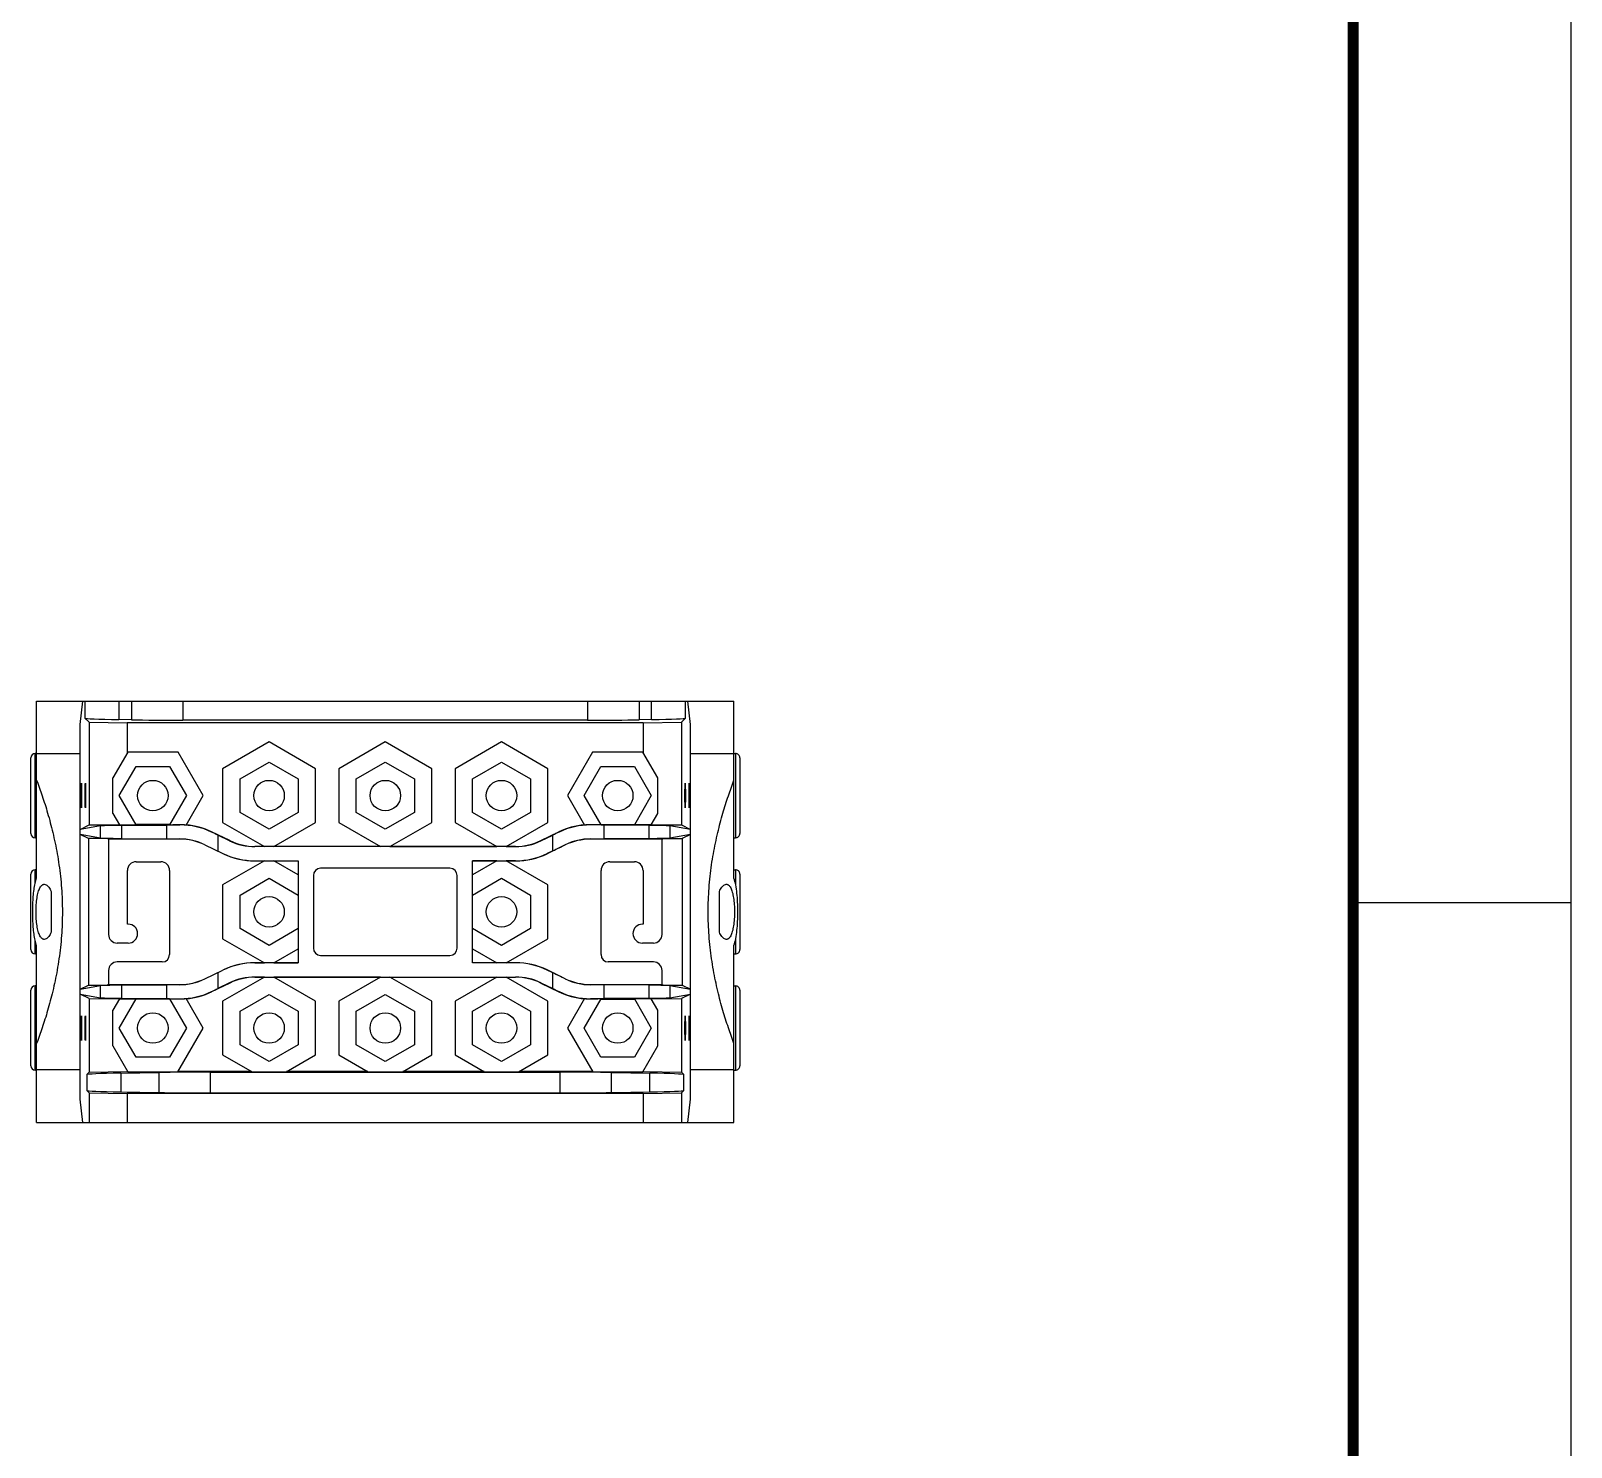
# Model space of a CAD drawing. Header units: millimetres. Extents: x 0 to 446, y 0 to 315.
# Drawn here: x 339.5 to 445.5, y 120 to 217.5 of the extents above; entities that cross this region are included whole.
import ezdxf

# ---------------------------------------------------------------- set-up
doc = ezdxf.new("R2010")
doc.units = ezdxf.units.MM
doc.header["$LTSCALE"] = 24.5025
doc.layers.get('0').update_dxf_attribs({"linetype": 'CONTINUOUS'})
doc.layers.add('02___PRT_ALL_AXES', color=7, linetype='CONTINUOUS')
doc.layers.add('7_ALL_FEATURES', color=7, linetype='CONTINUOUS')

msp = doc.modelspace()

# ---------------------------------------------------------------- linework, layer by layer
at = {"color": 7, "linetype": 'Continuous'}
for p, q in [((445.5, 0), (445.5, 315)), ((430.5, 157.5), (445.5, 157.5))]:
    msp.add_line(p, q, dxfattribs=at)
at = {"color": 7, "linetype": 'Continuous', "const_width": 0.75}
msp.add_lwpolyline([(430.5, 15), (430.5, 300)], dxfattribs=at)
at = {"layer": '02___PRT_ALL_AXES', "color": 7, "linetype": 'Continuous'}
for p, q in [((339.8704, 167.7392), (339.8704, 171.3662)), ((387.8704, 159.1773), (387.8704, 171.3662)), ((339.8704, 167.7662), (339.7704, 167.7662)), ((339.8704, 161.9662), (339.7704, 161.9662)), ((339.8704, 159.7662), (339.7704, 159.7662)), ((386.8704, 155.4582), (386.8704, 158.2742)), ((339.8704, 153.9662), (339.7704, 153.9662)), ((387.8704, 142.3662), (387.8704, 154.5551)), ((339.8704, 151.7662), (339.7704, 151.7662)), ((339.8704, 145.9662), (339.7704, 145.9662)), ((339.8704, 142.3662), (339.8704, 145.9931))]:
    msp.add_line(p, q, dxfattribs=at)
for centre in [(342.949, 164.8662), (343.2283, 164.8662), (384.5126, 164.8662), (384.7919, 164.8662), (342.949, 148.8662), (343.2283, 148.8662), (384.5126, 148.8662), (384.7919, 148.8662)]:
    msp.add_ellipse(centre, major_axis=(0, 0.85), ratio=0.01745506, dxfattribs=at)
for points, start_tangent, end_tangent in [([(387.8704, 147.813), (387.4871, 148.8846), (387.1125, 150.0726), (386.7601, 151.3985), (386.4556, 152.8601), (386.232, 154.4167), (386.1127, 156.0432), (386.1125, 157.6842), (386.2314, 159.3106), (386.4548, 160.8677), (386.7593, 162.3305), (387.112, 163.658), (387.4869, 164.8474), (387.8704, 165.9194)], (-0.35294028, 0.93564585), (0.35294028, 0.93564585)), ([(387.8704, 154.5551), (387.991, 155.0179), (388.0749, 155.5772), (388.1241, 156.2041), (388.1404, 156.8662), (388.1241, 157.5283), (388.0749, 158.1552), (387.991, 158.7145), (387.8704, 159.1773)], (0.32483592, 0.94577039), (-0.32483592, 0.94577039)), ([(386.8704, 158.2742), (387.039, 158.5674), (387.2235, 158.7342), (387.3449, 158.7642)], (0.40662773, 0.91359394), (0.99972037, 0.02364698)), ([(387.3449, 158.7642), (387.4046, 158.7578), (387.5668, 158.6388), (387.7009, 158.391), (387.8026, 158.0363), (387.8705, 157.6016), (387.9043, 157.117), (387.9043, 156.6154), (387.8705, 156.1308), (387.8026, 155.696), (387.7009, 155.3414), (387.5668, 155.0936), (387.4046, 154.9745), (387.3449, 154.9681)], (0.99972037, 0.02364698), (-0.99972038, 0.02364659)), ([(387.3449, 154.9681), (387.2235, 154.9981), (387.039, 155.165), (386.8704, 155.4582)], (-0.99972038, 0.02364659), (-0.40662773, 0.91359394))]:
    msp.add_spline(points, degree=3, dxfattribs=dict(at, start_tangent=start_tangent, end_tangent=end_tangent))
at = {"layer": '7_ALL_FEATURES', "color": 7, "linetype": 'Continuous'}
for p, q in [((339.8704, 171.3662), (387.8704, 171.3662)), ((342.8704, 169.757), (343.0537, 171.3662)), ((384.8704, 169.757), (384.6871, 171.3662)), ((342.8704, 143.9753), (342.8704, 169.757)), ((343.479, 169.9122), (343.196, 170.1952)), ((343.479, 169.9122), (343.479, 162.8432)), ((343.479, 169.9122), (346.1131, 169.8662)), ((346.406, 170.0838), (345.5379, 170.0989)), ((346.1131, 169.8662), (346.1131, 167.8224)), ((381.6278, 169.8662), (346.1131, 169.8662)), ((377.7994, 170.0582), (349.9415, 170.0582)), ((382.203, 170.0989), (381.3349, 170.0838)), ((381.6278, 169.8662), (384.2618, 169.9122)), ((381.6278, 169.8662), (381.6278, 167.8224)), ((384.5449, 170.1952), (384.2618, 169.9122)), ((384.2618, 169.9122), (384.2618, 162.8432)), ((384.8704, 143.9753), (384.8704, 169.757)), ((339.8704, 167.7662), (339.7704, 167.7662)), ((339.8704, 159.1773), (339.8704, 167.7392)), ((346.1384, 167.8662), (345.1131, 166.0903)), ((349.6025, 167.8662), (346.1384, 167.8662)), ((351.3345, 164.8662), (349.6025, 167.8662)), ((355.8704, 168.5612), (352.6704, 166.7137)), ((359.0704, 166.7137), (355.8704, 168.5612)), ((363.8704, 168.5612), (360.6704, 166.7137)), ((367.0704, 166.7137), (363.8704, 168.5612)), ((371.8704, 168.5612), (368.6704, 166.7137)), ((375.0704, 166.7137), (371.8704, 168.5612)), ((378.1384, 167.8662), (376.4063, 164.8662)), ((381.6025, 167.8662), (378.1384, 167.8662)), ((382.6278, 166.0903), (381.6025, 167.8662)), ((387.8704, 167.7662), (387.9704, 167.7662)), ((339.4704, 162.2662), (339.4704, 167.4662)), ((345.561, 164.8662), (346.7157, 166.8662)), ((346.7157, 166.8662), (349.0251, 166.8662)), ((349.0251, 166.8662), (350.1798, 164.8662)), ((352.6704, 166.7137), (352.6704, 163.0187)), ((353.8704, 166.0209), (355.8704, 167.1756)), ((355.8704, 167.1756), (357.8704, 166.0209)), ((359.0704, 163.0187), (359.0704, 166.7137)), ((360.6704, 166.7137), (360.6704, 163.0187)), ((361.8704, 166.0209), (363.8704, 167.1756)), ((363.8704, 167.1756), (365.8704, 166.0209)), ((367.0704, 163.0187), (367.0704, 166.7137)), ((368.6704, 166.7137), (368.6704, 163.0187)), ((369.8704, 166.0209), (371.8704, 167.1756)), ((371.8704, 167.1756), (373.8704, 166.0209)), ((375.0704, 163.0187), (375.0704, 166.7137)), ((377.561, 164.8662), (378.7157, 166.8662)), ((378.7157, 166.8662), (381.0251, 166.8662)), ((381.0251, 166.8662), (382.1798, 164.8662)), ((388.2704, 167.4662), (388.2704, 162.2662)), ((345.1131, 163.6421), (345.1131, 166.0903)), ((353.8704, 163.7115), (353.8704, 166.0209)), ((357.8704, 166.0209), (357.8704, 163.7115)), ((361.8704, 163.7115), (361.8704, 166.0209)), ((365.8704, 166.0209), (365.8704, 163.7115)), ((369.8704, 163.7115), (369.8704, 166.0209)), ((373.8704, 166.0209), (373.8704, 163.7115)), ((382.6278, 163.6421), (382.6278, 166.0903)), ((346.7208, 162.8575), (345.561, 164.8662)), ((350.1798, 164.8662), (349.0201, 162.8575)), ((350.1642, 162.8391), (351.3345, 164.8662)), ((376.4063, 164.8662), (377.5766, 162.8391)), ((378.7208, 162.8575), (377.561, 164.8662)), ((382.1798, 164.8662), (381.0201, 162.8575)), ((345.1131, 163.6421), (345.5661, 162.8575)), ((355.8704, 162.5568), (353.8704, 163.7115)), ((357.8704, 163.7115), (355.8704, 162.5568)), ((363.8704, 162.5568), (361.8704, 163.7115)), ((365.8704, 163.7115), (363.8704, 162.5568)), ((371.8704, 162.5568), (369.8704, 163.7115)), ((373.8704, 163.7115), (371.8704, 162.5568)), ((382.1748, 162.8575), (382.6278, 163.6421)), ((342.8704, 162.5389), (343.479, 162.8432)), ((344.276, 162.7848), (342.8704, 162.5346)), ((343.479, 162.8432), (345.5638, 162.8614)), ((345.5661, 162.8575), (346.7208, 162.8575)), ((345.7344, 162.8135), (348.8055, 162.8403)), ((349.0302, 162.8749), (346.7107, 162.8749)), ((349.0201, 162.8575), (349.7366, 162.8575)), ((353.1598, 161.7654), (351.916, 162.3671)), ((352.6704, 163.0187), (355.5477, 161.3575)), ((356.1931, 161.3575), (359.0704, 163.0187)), ((360.6704, 163.0187), (363.5477, 161.3575)), ((364.1931, 161.3575), (367.0704, 163.0187)), ((368.6704, 163.0187), (371.5477, 161.3575)), ((372.1931, 161.3575), (375.0704, 163.0187)), ((374.5811, 161.7654), (375.8248, 162.3671)), ((378.7208, 162.8575), (378.0042, 162.8575)), ((378.7107, 162.8749), (381.0302, 162.8749)), ((382.0064, 162.8135), (378.9354, 162.8403)), ((382.1748, 162.8575), (381.0201, 162.8575)), ((382.1771, 162.8614), (384.2618, 162.8432)), ((384.8704, 162.5346), (383.4649, 162.7848)), ((384.2618, 162.8432), (384.8704, 162.5389)), ((339.8704, 161.9662), (339.7704, 161.9662)), ((344.276, 161.9476), (342.8704, 162.1978)), ((343.4342, 161.9116), (342.8704, 162.1934)), ((343.4342, 161.9116), (343.4342, 151.8208)), ((344.7273, 161.9116), (343.4342, 161.9116)), ((344.8181, 161.8662), (344.7273, 161.9116)), ((344.8181, 161.8662), (344.8181, 155.3137)), ((349.7383, 161.8662), (344.8181, 161.8662)), ((345.7344, 161.9189), (348.8055, 161.8921)), ((351.4524, 161.4806), (352.6968, 160.8785)), ((353.1568, 161.7523), (352.341, 162.147)), ((372.8421, 161.3531), (354.8987, 161.3531)), ((355.5326, 161.3662), (354.9017, 161.3662)), ((363.5326, 161.3662), (356.2082, 161.3662)), ((364.2082, 161.3662), (371.5326, 161.3662)), ((372.2082, 161.3662), (372.8391, 161.3662)), ((374.5841, 161.7523), (375.3999, 162.147)), ((376.2603, 161.467), (375.0165, 160.8652)), ((382.9228, 161.8662), (378.0022, 161.8662)), ((382.0064, 161.9189), (378.9354, 161.8921)), ((382.9228, 161.8662), (383.0136, 161.9116)), ((382.9228, 155.3137), (382.9228, 161.8662)), ((383.0136, 161.9116), (384.3066, 161.9116)), ((384.8704, 162.1978), (383.4649, 161.9476)), ((384.8704, 162.1934), (384.3066, 161.9116)), ((384.3066, 161.9116), (384.3066, 151.8208)), ((387.8704, 161.9662), (387.9704, 161.9662)), ((346.7227, 160.3138), (348.4182, 160.3138)), ((355.5477, 160.3749), (352.6704, 158.7137)), ((354.8751, 160.3793), (357.8704, 160.3793)), ((354.9022, 160.3662), (355.5326, 160.3662)), ((357.8704, 159.4065), (356.1931, 160.3749)), ((356.2082, 160.3662), (357.8704, 160.3662)), ((357.8704, 160.3793), (357.8704, 153.3531)), ((369.8704, 160.3793), (372.8361, 160.3793)), ((369.8704, 153.3531), (369.8704, 160.3793)), ((371.5477, 160.3749), (369.8704, 159.4065)), ((371.5326, 160.3662), (369.8704, 160.3662)), ((375.0704, 158.7137), (372.1931, 160.3749)), ((372.8391, 160.3662), (372.2082, 160.3662)), ((375.3999, 161.0652), (375.0135, 160.8783)), ((379.3227, 160.3138), (381.0182, 160.3138)), ((339.4704, 154.2662), (339.4704, 159.4662)), ((339.8704, 159.7662), (339.7704, 159.7662)), ((346.1228, 156.0186), (346.1228, 159.7139)), ((349.0181, 159.7139), (349.0181, 153.9185)), ((353.8704, 158.0209), (355.8704, 159.1756)), ((355.8704, 159.1756), (357.8704, 158.0209)), ((358.9204, 159.3662), (358.9204, 154.3662)), ((368.3204, 159.8662), (359.4204, 159.8662)), ((368.8204, 154.3662), (368.8204, 159.3662)), ((369.8704, 158.0209), (371.8704, 159.1756)), ((371.8704, 159.1756), (373.8704, 158.0209)), ((378.7228, 153.9185), (378.7228, 159.7139)), ((381.6181, 159.7139), (381.6181, 156.0186)), ((387.8704, 159.7662), (387.9704, 159.7662)), ((388.2704, 159.4662), (388.2704, 154.2662)), ((340.8704, 158.2742), (340.8704, 155.4582)), ((352.6704, 158.7137), (352.6704, 155.0187)), ((353.8704, 155.7115), (353.8704, 158.0209)), ((373.8704, 158.0209), (373.8704, 155.7115)), ((375.0704, 155.0187), (375.0704, 158.7137)), ((346.1704, 156.0186), (346.1228, 156.0186)), ((381.6181, 156.0186), (381.5704, 156.0186)), ((352.6704, 155.0187), (355.5477, 153.3575)), ((355.8704, 154.5568), (353.8704, 155.7115)), ((357.8704, 155.7115), (355.8704, 154.5568)), ((371.8704, 154.5568), (369.8704, 155.7115)), ((373.8704, 155.7115), (371.8704, 154.5568)), ((372.1931, 153.3575), (375.0704, 155.0187)), ((339.8704, 153.9662), (339.7704, 153.9662)), ((339.8704, 145.9931), (339.8704, 154.5551)), ((346.1704, 154.7138), (345.418, 154.7138)), ((356.1931, 153.3575), (357.8704, 154.3258)), ((359.4204, 153.8662), (368.3204, 153.8662)), ((369.8704, 154.3258), (371.5477, 153.3575)), ((382.3229, 154.7138), (381.5704, 154.7138)), ((387.8704, 153.9662), (387.9704, 153.9662)), ((344.8181, 152.8186), (344.8181, 151.8662)), ((348.5181, 153.4186), (345.418, 153.4186)), ((351.4524, 152.2518), (352.6968, 152.8538)), ((357.8704, 153.3531), (354.8751, 153.3531)), ((354.9022, 153.3662), (355.5326, 153.3662)), ((356.2082, 153.3662), (357.8704, 153.3662)), ((371.5326, 153.3662), (369.8704, 153.3662)), ((372.8361, 153.3531), (369.8704, 153.3531)), ((372.8391, 153.3662), (372.2082, 153.3662)), ((375.3999, 152.6672), (375.0135, 152.8541)), ((376.2603, 152.2654), (375.0165, 152.8671)), ((382.3229, 153.4186), (379.2227, 153.4186)), ((382.9228, 151.8662), (382.9228, 152.8186)), ((339.8704, 151.7662), (339.7704, 151.7662)), ((342.8704, 151.5389), (343.4342, 151.8208)), ((342.8704, 151.5346), (344.276, 151.7848)), ((343.4342, 151.8208), (344.7273, 151.8208)), ((344.8181, 151.8662), (344.7273, 151.8208)), ((344.8181, 151.8662), (349.7383, 151.8662)), ((345.7344, 151.8135), (348.8055, 151.8403)), ((353.1598, 151.967), (351.916, 151.3652)), ((353.1568, 151.98), (352.341, 151.5854)), ((355.5477, 152.3749), (352.6704, 150.7137)), ((354.8987, 152.3793), (372.8421, 152.3793)), ((355.5326, 152.3662), (354.9017, 152.3662)), ((359.0704, 150.7137), (356.1931, 152.3749)), ((363.5326, 152.3662), (356.2082, 152.3662)), ((363.5477, 152.3749), (360.6704, 150.7137)), ((367.0704, 150.7137), (364.1931, 152.3749)), ((364.2082, 152.3662), (371.5326, 152.3662)), ((371.5477, 152.3749), (368.6704, 150.7137)), ((375.0704, 150.7137), (372.1931, 152.3749)), ((372.2082, 152.3662), (372.8391, 152.3662)), ((374.5811, 151.967), (375.8248, 151.3652)), ((374.5841, 151.98), (375.3999, 151.5854)), ((378.0022, 151.8662), (382.9228, 151.8662)), ((382.0064, 151.8135), (378.9354, 151.8403)), ((382.9228, 151.8662), (383.0136, 151.8208)), ((383.0136, 151.8208), (384.3066, 151.8208)), ((383.4649, 151.7848), (384.8704, 151.5346)), ((384.3066, 151.8208), (384.8704, 151.5389)), ((387.8704, 151.7662), (387.9704, 151.7662)), ((339.4704, 146.2662), (339.4704, 151.4662)), ((342.8704, 151.1978), (344.276, 150.9476)), ((343.479, 150.8892), (342.8704, 151.1934)), ((343.479, 150.8892), (343.479, 145.8202)), ((343.479, 150.8892), (345.5638, 150.871)), ((345.5661, 150.8749), (345.1131, 150.0903)), ((345.561, 148.8662), (346.7208, 150.8749)), ((345.5661, 150.8749), (346.7208, 150.8749)), ((345.7344, 150.9189), (348.8055, 150.8921)), ((349.0302, 150.8575), (346.7107, 150.8575)), ((349.0201, 150.8749), (350.1798, 148.8662)), ((349.0201, 150.8749), (349.7366, 150.8749)), ((351.3345, 148.8662), (350.1642, 150.8932)), ((352.6704, 150.7137), (352.6704, 147.0187)), ((353.8704, 150.0209), (355.8704, 151.1756)), ((355.8704, 151.1756), (357.8704, 150.0209)), ((359.0704, 147.0187), (359.0704, 150.7137)), ((360.6704, 150.7137), (360.6704, 147.0187)), ((361.8704, 150.0209), (363.8704, 151.1756)), ((363.8704, 151.1756), (365.8704, 150.0209)), ((367.0704, 147.0187), (367.0704, 150.7137)), ((368.6704, 150.7137), (368.6704, 147.0187)), ((369.8704, 150.0209), (371.8704, 151.1756)), ((371.8704, 151.1756), (373.8704, 150.0209)), ((375.0704, 147.0187), (375.0704, 150.7137)), ((377.5766, 150.8932), (376.4063, 148.8662)), ((377.561, 148.8662), (378.7208, 150.8749)), ((378.7208, 150.8749), (378.0042, 150.8749)), ((378.7107, 150.8575), (381.0302, 150.8575)), ((382.0064, 150.9189), (378.9354, 150.8921)), ((382.1748, 150.8749), (381.0201, 150.8749)), ((381.0201, 150.8749), (382.1798, 148.8662)), ((382.6278, 150.0903), (382.1748, 150.8749)), ((382.1771, 150.871), (384.2618, 150.8892)), ((383.4649, 150.9476), (384.8704, 151.1978)), ((384.8704, 151.1934), (384.2618, 150.8892)), ((384.2618, 150.8892), (384.2618, 145.8202)), ((388.2704, 151.4662), (388.2704, 146.2662)), ((345.1131, 147.6421), (345.1131, 150.0903)), ((353.8704, 147.7115), (353.8704, 150.0209)), ((357.8704, 150.0209), (357.8704, 147.7115)), ((361.8704, 147.7115), (361.8704, 150.0209)), ((365.8704, 150.0209), (365.8704, 147.7115)), ((369.8704, 147.7115), (369.8704, 150.0209)), ((373.8704, 150.0209), (373.8704, 147.7115)), ((382.6278, 147.6421), (382.6278, 150.0903)), ((346.7157, 146.8662), (345.561, 148.8662)), ((350.1798, 148.8662), (349.0251, 146.8662)), ((349.5924, 145.8487), (351.3345, 148.8662)), ((376.4063, 148.8662), (378.1485, 145.8487)), ((378.7157, 146.8662), (377.561, 148.8662)), ((382.1798, 148.8662), (381.0251, 146.8662)), ((345.1131, 147.6421), (346.1485, 145.8487)), ((355.8704, 146.5568), (353.8704, 147.7115)), ((357.8704, 147.7115), (355.8704, 146.5568)), ((363.8704, 146.5568), (361.8704, 147.7115)), ((365.8704, 147.7115), (363.8704, 146.5568)), ((371.8704, 146.5568), (369.8704, 147.7115)), ((373.8704, 147.7115), (371.8704, 146.5568)), ((381.5924, 145.8487), (382.6278, 147.6421)), ((349.0251, 146.8662), (346.7157, 146.8662)), ((352.6704, 147.0187), (354.6968, 145.8487)), ((357.044, 145.8487), (359.0704, 147.0187)), ((360.6704, 147.0187), (362.6968, 145.8487)), ((365.044, 145.8487), (367.0704, 147.0187)), ((368.6704, 147.0187), (370.6968, 145.8487)), ((373.044, 145.8487), (375.0704, 147.0187)), ((381.0251, 146.8662), (378.7157, 146.8662)), ((339.8704, 145.9662), (339.7704, 145.9662)), ((343.3221, 145.6633), (343.479, 145.8202)), ((343.479, 145.8202), (346.1131, 145.8662)), ((345.664, 145.7596), (348.3055, 145.8057)), ((346.1131, 145.91), (346.1131, 145.8662)), ((346.1384, 145.8662), (346.1131, 145.8662)), ((346.1485, 145.8487), (349.5924, 145.8487)), ((354.6666, 145.8662), (349.6025, 145.8662)), ((351.841, 145.8313), (375.8999, 145.8313)), ((354.6968, 145.8487), (357.044, 145.8487)), ((362.6666, 145.8662), (357.0743, 145.8662)), ((362.6968, 145.8487), (365.044, 145.8487)), ((370.6666, 145.8662), (365.0743, 145.8662)), ((370.6968, 145.8487), (373.044, 145.8487)), ((378.1384, 145.8662), (373.0743, 145.8662)), ((378.1485, 145.8487), (381.5924, 145.8487)), ((379.4354, 145.8057), (382.0768, 145.7596)), ((381.6278, 145.8662), (381.6025, 145.8662)), ((381.6278, 145.91), (381.6278, 145.8662)), ((381.6278, 145.8662), (384.2618, 145.8202)), ((384.2618, 145.8202), (384.4187, 145.6633)), ((387.8704, 145.9662), (387.9704, 145.9662)), ((343.479, 144.4122), (343.3221, 144.5691)), ((343.479, 144.4122), (343.479, 142.3662)), ((343.479, 144.4122), (346.1131, 144.3662)), ((345.664, 144.4728), (348.3055, 144.4267)), ((346.1131, 144.3662), (346.1131, 142.3662)), ((381.6278, 144.3662), (346.1131, 144.3662)), ((351.841, 144.4011), (375.8999, 144.4011)), ((379.4354, 144.4267), (382.0768, 144.4728)), ((381.6278, 144.3662), (384.2618, 144.4122)), ((381.6278, 144.3662), (381.6278, 142.3662)), ((384.4187, 144.5691), (384.2618, 144.4122)), ((384.2618, 144.4122), (384.2618, 142.3662)), ((343.0537, 142.3662), (342.8704, 143.9753)), ((384.6871, 142.3662), (384.8704, 143.9753)), ((339.8704, 142.3662), (387.8704, 142.3662))]:
    msp.add_line(p, q, dxfattribs=at)
at = {"layer": '7_ALL_FEATURES', "color": 9, "linetype": 'Continuous'}
for p, q in [((343.196, 171.3662), (343.196, 170.1952)), ((345.5379, 171.3662), (345.5379, 170.0989)), ((346.406, 171.3662), (346.406, 170.0838)), ((349.9415, 171.3662), (349.9415, 170.0582)), ((377.7994, 171.3662), (377.7994, 170.0582)), ((381.3349, 171.3662), (381.3349, 170.0838)), ((382.203, 170.0989), (382.203, 171.3662)), ((384.5449, 170.1952), (384.5449, 171.3662)), ((339.7704, 161.9662), (339.7704, 167.7662)), ((342.8704, 167.7392), (339.8704, 167.7392)), ((387.8704, 167.7392), (384.8704, 167.7392)), ((387.9704, 167.7662), (387.9704, 161.9662)), ((344.276, 161.9476), (344.276, 162.7848)), ((345.7344, 161.9189), (345.7344, 162.8135)), ((348.8055, 162.8403), (348.8055, 161.8921)), ((349.7366, 162.8575), (349.7341, 162.8467)), ((351.916, 162.3671), (351.913, 162.3539)), ((375.8248, 162.3671), (375.8278, 162.3539)), ((378.0042, 162.8575), (378.0067, 162.8467)), ((378.9354, 161.8921), (378.9354, 162.8403)), ((382.0064, 162.8135), (382.0064, 161.9189)), ((383.4649, 162.7848), (383.4649, 161.9476)), ((349.7383, 161.8662), (349.6976, 161.8859)), ((352.341, 162.147), (352.341, 161.0507)), ((353.1598, 161.7654), (353.1568, 161.7523)), ((354.9017, 161.3662), (354.8987, 161.3531)), ((372.8421, 161.3531), (372.8391, 161.3662)), ((374.5841, 161.7523), (374.5811, 161.7654)), ((375.3999, 161.0652), (375.3999, 162.147)), ((376.2572, 161.4807), (376.2603, 161.467)), ((377.9978, 161.8856), (378.0022, 161.8662)), ((354.8751, 160.3793), (354.9022, 160.3662)), ((372.8391, 160.3662), (372.8361, 160.3793)), ((375.0165, 160.8652), (375.0135, 160.8783)), ((339.7704, 158.8105), (339.7704, 159.7662)), ((387.9704, 159.7662), (387.9704, 158.7934)), ((339.7704, 153.9662), (339.7704, 154.9218)), ((387.9704, 154.939), (387.9704, 153.9662)), ((354.9022, 153.3662), (354.8751, 153.3531)), ((372.8361, 153.3531), (372.8391, 153.3662)), ((375.0135, 152.8541), (375.0165, 152.8671)), ((339.7704, 145.9662), (339.7704, 151.7662)), ((344.276, 150.9476), (344.276, 151.7848)), ((345.7344, 150.9189), (345.7344, 151.8135)), ((348.8055, 151.8403), (348.8055, 150.8921)), ((349.6976, 151.8465), (349.7383, 151.8662)), ((352.341, 152.6817), (352.341, 151.5854)), ((353.1568, 151.98), (353.1598, 151.967)), ((354.8987, 152.3793), (354.9017, 152.3662)), ((372.8391, 152.3662), (372.8421, 152.3793)), ((374.5811, 151.967), (374.5841, 151.98)), ((375.3999, 151.5854), (375.3999, 152.6672)), ((376.2572, 152.2517), (376.2603, 152.2654)), ((377.9978, 151.8467), (378.0022, 151.8662)), ((378.9354, 150.8921), (378.9354, 151.8403)), ((382.0064, 151.8135), (382.0064, 150.9189)), ((383.4649, 151.7848), (383.4649, 150.9476)), ((387.9704, 151.7662), (387.9704, 145.9662)), ((349.7341, 150.8857), (349.7366, 150.8749)), ((351.913, 151.3785), (351.916, 151.3652)), ((375.8248, 151.3652), (375.8278, 151.3785)), ((378.0042, 150.8749), (378.0067, 150.8857)), ((342.8704, 145.9931), (339.8704, 145.9931)), ((343.3221, 145.6633), (343.3221, 144.5691)), ((345.664, 145.7596), (345.664, 144.4728)), ((348.3055, 144.4267), (348.3055, 145.8057)), ((351.841, 144.4011), (351.841, 145.8313)), ((375.8999, 144.4011), (375.8999, 145.8313)), ((379.4354, 144.4267), (379.4354, 145.8057)), ((382.0768, 144.4728), (382.0768, 145.7596)), ((384.4187, 144.5691), (384.4187, 145.6633)), ((387.8704, 145.9931), (384.8704, 145.9931))]:
    msp.add_line(p, q, dxfattribs=at)
at = {"layer": '7_ALL_FEATURES', "color": 7, "linetype": 'Continuous'}
for centre in [(347.8704, 164.8662), (355.8704, 164.8662), (363.8704, 164.8662), (371.8704, 164.8662), (379.8704, 164.8662), (355.8704, 156.8662), (371.8704, 156.8662), (347.8704, 148.8662), (355.8704, 148.8662), (363.8704, 148.8662), (371.8704, 148.8662), (379.8704, 148.8662)]:
    msp.add_circle(centre, 1.05, dxfattribs=at)
for centre, radius, start, end in [((339.7704, 167.4662), 0.3, 90, 180), ((387.9704, 167.4662), 0.3, 359.999907, 90), ((339.7704, 162.2662), 0.3, 180, 270), ((349.7601, 157.8985), 4.9483, 64.209308, 90.300282), ((377.981, 157.8973), 4.9495, 89.702891, 115.787578), ((387.9704, 162.2662), 0.3, 270, 0.000093), ((349.68, 157.8073), 4.0785, 64.241677, 89.753191), ((378.0192, 157.8502), 4.0355, 90.303359, 115.889021), ((339.7704, 159.4662), 0.3, 90, 180), ((359.4204, 159.3662), 0.5, 90, 180), ((368.3204, 159.3662), 0.5, 0, 90), ((387.9704, 159.4662), 0.3, 359.999907, 90), ((346.1704, 155.3662), 0.6524, 270, 90), ((381.5704, 155.3662), 0.6524, 90, 270), ((339.7704, 154.2662), 0.3, 180, 270), ((359.4204, 154.3662), 0.5, 180, 270), ((368.3204, 154.3662), 0.5, 270, 360), ((387.9704, 154.2662), 0.3, 270, 0.000093), ((339.7704, 151.4662), 0.3, 90, 180), ((349.68, 155.925), 4.0785, 270.246819, 295.758334), ((378.019, 155.8815), 4.0348, 244.108675, 269.698938), ((387.9704, 151.4662), 0.3, 359.999907, 90), ((349.7598, 155.8351), 4.9495, 269.702891, 295.787577), ((377.9808, 155.8339), 4.9483, 244.209308, 270.300281), ((339.7704, 146.2662), 0.3, 180, 270), ((387.9704, 146.2662), 0.3, 270, 0.000093)]:
    msp.add_arc(centre, radius, start, end, dxfattribs=at)
for centre, major_axis, ratio, start_param, end_param in [((351.1947, 170.1977), (8, 0), 0.01745506, -3.12413936, -2.35619449), ((349.9415, 170.1455), (5, 0), 0.01745506, -2.35619449, -1.57079633), ((377.7994, 170.1455), (5, 0), 0.01745506, -1.57079633, -0.78539816), ((376.5461, 170.1977), (8, 0), 0.01745506, -0.78539816, -0.01745329), ((349.27, 162.7827), (5, 0), 0.00872687, 2.35619449, 3.09261306), ((352.341, 162.8095), (5, 0), 0.00872687, 2.11925081, 2.35619449), ((349.7365, 157.8573), (1.117, 4.8738), 0.99995992, 0.13966514, 0.22529), ((349.7385, 157.866), (1.117, 4.8738), 0.99995992, -0.22529, 0.13908411), ((352.341, 162.0985), (5, -2.4191), 0.0078557, 1.57459712, 1.66029814), ((375.3999, 162.0985), (5, 2.4191), 0.0078557, 1.48129451, 1.56699553), ((378.0023, 157.866), (-1.117, 4.8738), 0.99995992, -0.13908411, 0.22529), ((378.0043, 157.8573), (-1.117, 4.8738), 0.99995992, -0.22529, -0.13966514), ((375.3999, 162.8095), (5, 0), 0.00872687, 0.78539816, 1.02234184), ((378.4709, 162.7827), (5, 0), 0.00872687, 0.04897959, 0.78539816), ((349.27, 161.9497), (5, 0), 0.00872687, -3.09261306, -2.35619449), ((352.341, 161.9229), (5, 0), 0.00872687, -2.35619449, -2.12784806), ((349.7389, 157.866), (3.6015, -1.7424), 0.99979929, 1.57866815, 2.02147248), ((354.8988, 165.3533), (0.8936, 3.8991), 0.99995992, -3.36688265, -2.91630265), ((354.9018, 165.3663), (0.8936, 3.8991), 0.99995992, 2.91630265, 3.36688265), ((372.839, 165.3663), (0.8936, -3.8991), 0.99995992, -0.22529, 0.22529), ((372.842, 165.3533), (-0.8936, 3.8991), 0.99995992, -3.36688265, -2.91630265), ((375.3999, 161.1137), (5, 2.4191), 0.0078557, -1.57459712, -1.40228749), ((378.0023, 157.866), (-0.8936, 3.8991), 0.99995992, -0.22529, 0.22529), ((375.3999, 161.9229), (5, 0), 0.00872687, -1.0244298, -0.78539816), ((378.4709, 161.9497), (5, 0), 0.00872687, -0.78539816, -0.04897959), ((346.7229, 159.7137), (-0.4244, 0.4244), 0.99969546, -0.78524587, 0.78524587), ((348.418, 159.7137), (0.4244, 0.4244), 0.99969546, -0.78524587, 0.78524587), ((354.8743, 165.3795), (4.5018, -2.178), 0.99979929, 4.71238898, 5.16306514), ((354.9014, 165.3664), (4.5018, -2.178), 0.99979929, -1.57079633, -1.12012017), ((372.836, 165.3795), (-1.117, 4.8738), 0.99995992, 2.91630265, 3.36688265), ((372.839, 165.3664), (-1.117, 4.8738), 0.99995992, -3.36688265, -2.91630265), ((379.3229, 159.7137), (-0.4244, 0.4244), 0.99969546, -0.78524587, 0.78524587), ((381.018, 159.7137), (0.4244, 0.4244), 0.99969546, -0.78524587, 0.78524587), ((345.4182, 155.3139), (0.4244, 0.4244), 0.99969546, 2.35634678, 3.92683852), ((382.3227, 155.3139), (0.4244, -0.4244), 0.99969546, -0.78524587, 0.78524587), ((348.518, 153.9186), (0.3537, -0.3537), 0.99969546, -0.78524587, 0.78524587), ((379.2229, 153.9186), (0.3537, 0.3537), 0.99969546, 2.35634678, 3.92683852), ((345.4182, 152.8185), (-0.4244, 0.4244), 0.99969546, -0.78524587, 0.78524587), ((354.8743, 148.3529), (-4.5018, -2.178), 0.99979929, 4.26171283, 4.71238898), ((354.9014, 148.366), (4.5018, 2.178), 0.99979929, 1.12012017, 1.57079633), ((372.836, 148.3529), (1.117, 4.8738), 0.99995992, -0.22529, 0.22529), ((372.839, 148.366), (1.117, 4.8738), 0.99995992, -0.22529, 0.22529), ((382.3227, 152.8185), (-0.4244, -0.4244), 0.99969546, 2.35634678, 3.92683852), ((349.27, 151.7827), (5, 0), 0.00872687, 2.35619449, 3.09261306), ((352.341, 151.8095), (5, 0), 0.00872687, 2.12784806, 2.35619449), ((349.7389, 155.8663), (-3.6015, -1.7424), 0.99979929, 1.12012017, 1.5629245), ((354.8988, 148.3791), (-0.8936, 3.8991), 0.99995992, -0.22529, 0.22529), ((354.9018, 148.366), (-0.8936, 3.8991), 0.99995992, -0.22529, 0.22529), ((372.839, 148.366), (-0.8936, -3.8991), 0.99995992, 2.91630265, 3.36688265), ((372.842, 148.3791), (0.8936, 3.8991), 0.99995992, -0.22529, 0.22529), ((375.3999, 152.6187), (5, -2.4191), 0.0078557, 1.40228749, 1.57459712), ((378.0023, 155.8663), (-0.8936, -3.8991), 0.99995992, -0.22529, 0.22529), ((375.3999, 151.8095), (5, 0), 0.00872687, 0.78539816, 1.0244298), ((378.4709, 151.7827), (5, 0), 0.00872687, 0.04897959, 0.78539816), ((349.27, 150.9497), (5, 0), 0.00872687, -3.09261306, -2.35619449), ((352.341, 150.9229), (5, 0), 0.00872687, -2.35619449, -2.11925081), ((349.7365, 155.8751), (-1.117, 4.8738), 0.99995992, -3.36688265, -3.28125779), ((349.7385, 155.8664), (-1.117, 4.8738), 0.99995992, -3.28067677, -2.91630265), ((352.341, 151.6338), (5, 2.4191), 0.0078557, -1.66029814, -1.57459712), ((375.3999, 151.6338), (5, -2.4191), 0.0078557, -1.56699553, -1.48129451), ((378.0023, 155.8664), (1.117, 4.8738), 0.99995992, -3.36688265, -3.00250854), ((378.0043, 155.8751), (1.117, 4.8738), 0.99995992, -3.00192751, -2.91630265), ((375.3999, 150.9229), (5, 0), 0.00872687, -1.02234184, -0.78539816), ((378.4709, 150.9497), (5, 0), 0.00872687, -0.78539816, -0.04897959), ((351.3209, 145.6609), (8, 0), 0.01745506, 2.35619449, 3.12413936), ((351.841, 145.744), (5, 0), 0.01745506, 1.57079633, 2.35619449), ((375.8999, 145.744), (5, 0), 0.01745506, 0.78539816, 1.57079633), ((376.42, 145.6609), (8, 0), 0.01745506, 0.01745329, 0.78539816), ((351.3209, 144.5715), (8, 0), 0.01745506, -3.12413936, -2.35619449), ((351.841, 144.4884), (5, 0), 0.01745506, -2.35619449, -1.57079633), ((375.8999, 144.4884), (5, 0), 0.01745506, -1.57079633, -0.78539816), ((376.42, 144.5715), (8, 0), 0.01745506, -0.78539816, -0.01745329)]:
    msp.add_ellipse(centre, major_axis=major_axis, ratio=ratio, start_param=start_param, end_param=end_param, dxfattribs=at)
for points, start_tangent, end_tangent in [([(339.8704, 165.9194), (340.2537, 164.8481), (340.6287, 163.6587), (340.9814, 162.3311), (341.286, 160.8682), (341.5094, 159.3109), (341.6284, 157.6843), (341.6282, 156.0431), (341.5088, 154.4164), (341.2852, 152.8596), (340.9806, 151.3979), (340.6282, 150.0719), (340.2535, 148.8838), (339.8704, 147.813)], (0.35294028, -0.93564585), (-0.35294028, -0.93564585)), ([(339.8704, 154.5551), (339.7728, 154.9087), (339.6966, 155.3344), (339.6429, 155.813), (339.611, 156.3306), (339.6005, 156.8662), (339.611, 157.4017), (339.6429, 157.9193), (339.6966, 158.398), (339.7728, 158.8238), (339.8704, 159.1773)], (-0.32483592, 0.94577039), (0.32483592, 0.94577039)), ([(340.3959, 154.9681), (340.3367, 154.9744), (340.1744, 155.0933), (340.0401, 155.341), (339.9383, 155.6957), (339.8704, 156.1305), (339.8366, 156.6151), (339.8365, 157.1165), (339.8703, 157.6011), (339.9382, 158.036), (340.0399, 158.3909), (340.1741, 158.6388), (340.3364, 158.7579), (340.3959, 158.7642)], (-0.99971765, -0.02376189), (0.99971956, -0.02368111)), ([(340.3959, 158.7642), (340.5174, 158.7342), (340.7018, 158.5674), (340.8704, 158.2742)], (0.99971956, -0.02368111), (0.40662773, -0.91359394)), ([(340.8704, 155.4582), (340.7019, 155.1652), (340.5176, 154.9983), (340.3959, 154.9681)], (-0.40662773, -0.91359394), (-0.99971765, -0.02376189))]:
    msp.add_spline(points, degree=3, dxfattribs=dict(at, start_tangent=start_tangent, end_tangent=end_tangent))

doc.saveas('drawing.dxf')
